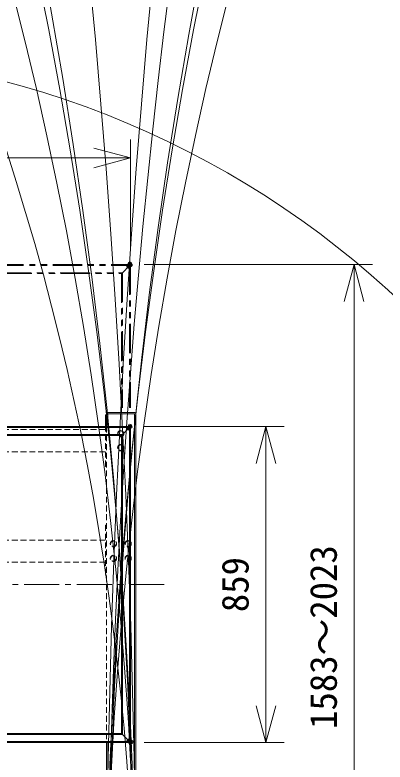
# Model space of a CAD drawing. Units: millimetres, scale not verified. Extents: x -4441 to 4512, y -674 to 8972.
# Drawn here: x -6 to 19.1, y 33.7 to 84.4 of the extents above; entities that cross this region are included whole.
import ezdxf
from ezdxf.enums import TextEntityAlignment as Align

# ---------------------------------------------------------------- set-up
doc = ezdxf.new("R2010")
doc.units = ezdxf.units.MM
doc.header["$LTSCALE"] = 0.125
for name, pattern in [('USER1', [4.7625, 3.175, -1.5875]), ('USER2', [31.75, 15.875, -3.175, 3.175, -3.175, 3.175, -3.175]), ('USER3', [28.575, 19.05, -3.175, 3.175, -3.175])]:
    doc.linetypes.add(name, pattern=pattern)
for name, color, linetype, lineweight in [('0-0_0', 7, 'Continuous', 18), ('0-5_SUNPO', 3, 'Continuous', 18), ('0-6_GAIKEI', 1, 'Continuous', 18)]:
    doc.layers.add(name, color=color, linetype=linetype, lineweight=lineweight)
doc.styles.add('ＭＳ ゴシック', font='')
doc.styles.get('ＭＳ ゴシック').set_extended_font_data('MS Gothic')

# ---------------------------------------------------------------- blocks, each defined once
blk = doc.blocks.new('_Open30')
at = {"layer": '0-0_0'}
blk.add_line((0, 0), (-1, 0), dxfattribs=at)
blk.add_lwpolyline([(-1, 0.26795), (0, 0), (-1, -0.26795)], dxfattribs=at)
blk = doc.blocks.new('D3')
at = {"layer": '0-5_SUNPO'}
for p, q in [((196.2482, 183.9732), (205.7721, 183.9732)), ((204.5221, 181.4732), (204.5221, 165.0082)), ((196.2482, 162.5082), (205.7721, 162.5082))]:
    blk.add_line(p, q, dxfattribs=at)
at = {"layer": '0-5_SUNPO', "xscale": 2.5, "yscale": 2.5}
for p, rotation in [((204.5221, 183.9732), 90), ((204.5221, 162.5082), 270)]:
    blk.add_blockref('_Open30', p, dxfattribs=dict(at, rotation=rotation))
at = {"layer": '0-5_SUNPO', "color": 7, "style": 'ＭＳ ゴシック'}
blk.add_text('859', height=1.833, rotation=90, dxfattribs=at).set_placement((203.8971, 171.3657), align=Align.BOTTOM_LEFT)
blk = doc.blocks.new('D4')
at = {"layer": '0-5_SUNPO'}
for p, q in [((196.2482, 194.9723), (211.7721, 194.9723)), ((210.5221, 192.4723), (210.5221, 146.8982)), ((196.6007, 144.3982), (211.7721, 144.3982))]:
    blk.add_line(p, q, dxfattribs=at)
at = {"layer": '0-5_SUNPO', "xscale": 2.5, "yscale": 2.5}
for p, rotation in [((210.5221, 194.9723), 90), ((210.5221, 144.3982), 270)]:
    blk.add_blockref('_Open30', p, dxfattribs=dict(at, rotation=rotation))
at = {"layer": '0-5_SUNPO', "color": 7, "style": 'ＭＳ ゴシック'}
blk.add_text('1583～2023', height=1.833, rotation=90, dxfattribs=at).set_placement((209.8971, 163.4353), align=Align.BOTTOM_LEFT)
blk = doc.blocks.new('D6')
at = {"layer": '0-5_SUNPO'}
for p, q in [((158.2157, 195.8785), (158.2157, 203.466)), ((195.3157, 195.8785), (195.3157, 203.466)), ((160.7157, 202.216), (192.8157, 202.216))]:
    blk.add_line(p, q, dxfattribs=at)
at = {"layer": '0-5_SUNPO', "xscale": 2.5, "yscale": 2.5, "rotation": 180}
blk.add_blockref('_Open30', (158.2157, 202.216), dxfattribs=at)
at = {"layer": '0-5_SUNPO', "xscale": 2.5, "yscale": 2.5}
blk.add_blockref('_Open30', (195.3157, 202.216), dxfattribs=at)
at = {"layer": '0-5_SUNPO', "color": 7, "style": 'ＭＳ ゴシック'}
blk.add_text('1484', height=1.833, dxfattribs=at).set_placement((174.2657, 202.841), align=Align.BOTTOM_LEFT)

msp = doc.modelspace()

# ---------------------------------------------------------------- linework, layer by layer
at = {"layer": '0-6_GAIKEI', "color": 8, "linetype": 'USER2'}
for p, q in [((-35.2144, 67.4775), (1.7506, 67.4775)), ((-35.2144, 67.4701), (1.7506, 67.4701)), ((-35.2144, 67.4348), (1.7506, 67.4348)), ((-35.2144, 67.4171), (1.7506, 67.4171)), ((1.2624, 66.9268), (1.7506, 67.415)), ((1.7527, 67.4121), (1.7477, 67.4121)), ((1.7506, 67.415), (1.7506, 67.4775)), ((1.763, 67.4651), (1.7506, 67.4651)), ((1.7506, 67.4298), (1.7633, 67.4298)), ((1.7527, 67.4121), (1.7633, 67.4298)), ((1.7704, 67.4227), (1.7527, 67.4121)), ((1.7527, 67.4121), (1.7527, 57.7509)), ((1.7635, 67.4647), (1.763, 67.4651)), ((1.7633, 67.4298), (1.7635, 67.4647)), ((1.7633, 67.4298), (1.7633, 67.4298)), ((1.7703, 67.4703), (1.8109, 67.4297)), ((1.8053, 67.4229), (1.7704, 67.4227)), ((1.7704, 67.4227), (1.7704, 67.4227)), ((1.7704, 67.4227), (1.7704, 57.7509)), ((1.8057, 67.4224), (1.8053, 67.4229)), ((1.8057, 67.4224), (1.8057, 57.7509)), ((1.8181, 67.3837), (1.8131, 67.3837)), ((1.8131, 67.1837), (1.8181, 67.1837)), ((1.8181, 67.3837), (1.8181, 67.1837)), ((-34.7263, 66.9268), (1.2624, 66.9268)), ((-34.7102, 66.9108), (1.2464, 66.9108)), ((-34.6948, 66.8954), (1.231, 66.8954)), ((-34.6863, 66.8868), (1.2224, 66.8868)), ((-34.6659, 66.8664), (1.202, 66.8664)), ((1.202, 66.8664), (1.2021, 66.8665)), ((1.202, 66.8664), (1.202, 57.7509)), ((1.2021, 66.8665), (1.2021, 57.7509)), ((1.2224, 66.8868), (1.231, 66.8954)), ((1.2224, 66.8868), (1.2224, 57.7509)), ((1.231, 66.8954), (1.2464, 66.9108)), ((1.231, 66.8954), (1.231, 57.7509)), ((1.2464, 66.9108), (1.2624, 66.9268)), ((1.2464, 66.9108), (1.2464, 57.7509)), ((1.2624, 66.9268), (1.2624, 57.7509))]:
    msp.add_line(p, q, dxfattribs=at)
at = {"layer": '0-6_GAIKEI', "color": 7}
for p, q in [((0.1831, 57.3384), (0.1831, 57.3634)), ((2.1031, 57.4384), (0.2581, 57.4384)), ((2.1781, 57.3384), (2.1781, 57.3634)), ((0.1231, 56.4784), (0.1231, 57.2784)), ((0.1231, 57.2784), (0.1806, 57.2784)), ((0.1806, 57.3384), (2.1806, 57.3384)), ((0.1806, 57.3384), (0.1806, 56.4784)), ((0.2806, 56.4784), (0.2806, 57.3384)), ((2.1806, 57.3384), (2.1806, 21.9409)), ((-35.2144, 56.4784), (1.7506, 56.4784)), ((1.7506, 56.4711), (1.7506, 56.4784)), ((1.7703, 56.4712), (1.8109, 56.4306)), ((1.8181, 56.3847), (1.8131, 56.3847)), ((1.8181, 56.3847), (1.8181, 56.1847)), ((1.8131, 56.1847), (1.8181, 56.1847)), ((1.2021, 35.6244), (1.202, 35.6245)), ((1.7506, 35.0134), (1.7506, 35.0207)), ((1.765, 35.0184), (1.7506, 35.0184)), ((1.765, 35.0184), (1.765, 35.0184)), ((1.8109, 35.0612), (1.7703, 35.0206)), ((1.8181, 35.3072), (1.8131, 35.3072)), ((1.8131, 35.1072), (1.8181, 35.1072)), ((1.8131, 35.0665), (1.8131, 35.0665)), ((1.8181, 35.3072), (1.8181, 35.1072)), ((1.7506, 35.0134), (-35.2144, 35.0134)), ((0.1806, 35.0134), (0.1806, 21.9409))]:
    msp.add_line(p, q, dxfattribs=at)
at = {"layer": '0-6_GAIKEI'}
for p, q in [((2.0806, 57.3384), (2.0806, 21.9409)), ((-35.2144, 56.4711), (1.7506, 56.4711)), ((-35.2144, 56.4357), (1.7506, 56.4357)), ((-35.2144, 56.4181), (1.7506, 56.4181)), ((1.7527, 56.4131), (1.7477, 56.4131)), ((1.7506, 56.4159), (1.7506, 56.4711)), ((1.763, 56.4661), (1.7506, 56.4661)), ((1.7506, 56.4307), (1.7633, 56.4307)), ((1.7527, 56.4131), (1.7633, 56.4307)), ((1.7704, 56.4237), (1.7527, 56.4131)), ((1.7527, 56.4131), (1.7527, 35.0788)), ((1.7635, 56.4656), (1.763, 56.4661)), ((1.7633, 56.4307), (1.7635, 56.4656)), ((1.7633, 56.4307), (1.7633, 56.4307)), ((1.8053, 56.4238), (1.7704, 56.4236)), ((1.7704, 56.4236), (1.7704, 56.4237)), ((1.7704, 56.4236), (1.7704, 35.0682)), ((1.8057, 56.4234), (1.8053, 56.4238)), ((1.8057, 56.4234), (1.8057, 35.0685)), ((-34.7263, 55.9278), (1.2624, 55.9278)), ((-34.7102, 55.9117), (1.2464, 55.9117)), ((-34.6948, 55.8963), (1.231, 55.8963)), ((-34.6863, 55.8878), (1.2224, 55.8878)), ((-34.6659, 55.8673), (1.202, 55.8673)), ((1.202, 55.8673), (1.2021, 55.8675)), ((1.202, 55.8673), (1.202, 35.6245)), ((1.2021, 55.8675), (1.2021, 35.6244)), ((1.2224, 55.8878), (1.2224, 35.6041)), ((1.231, 55.8963), (1.231, 35.5955)), ((1.2464, 55.9117), (1.2464, 35.5801)), ((1.2624, 55.9278), (1.2624, 35.564)), ((1.2624, 35.564), (-34.7263, 35.564)), ((1.2464, 35.5801), (-34.7102, 35.5801)), ((1.231, 35.5955), (-34.6948, 35.5955)), ((1.2224, 35.6041), (-34.6863, 35.6041)), ((1.2021, 35.6244), (-34.666, 35.6244)), ((1.202, 35.6245), (-34.6659, 35.6245)), ((1.7506, 35.0759), (1.2021, 35.6244)), ((1.7506, 35.0738), (-35.2144, 35.0738)), ((1.7506, 35.0561), (-35.2144, 35.0561)), ((1.7506, 35.0207), (-35.2144, 35.0207)), ((1.7477, 35.0788), (1.7527, 35.0788)), ((1.7506, 35.0207), (1.7506, 35.0759)), ((1.7633, 35.0611), (1.7506, 35.0611)), ((1.7506, 35.0257), (1.763, 35.0257)), ((1.7527, 35.0788), (1.7704, 35.0682)), ((1.7633, 35.0611), (1.7527, 35.0788)), ((1.763, 35.0257), (1.7635, 35.0262)), ((1.7633, 35.0611), (1.7633, 35.0611)), ((1.7635, 35.0262), (1.7633, 35.0611)), ((1.7704, 35.0682), (1.7704, 35.0682)), ((1.7704, 35.0682), (1.8053, 35.068)), ((1.8053, 35.068), (1.8057, 35.0685)), ((0.2806, 35.0134), (0.2806, 21.9409))]:
    msp.add_line(p, q, dxfattribs=at)
at = {"layer": '0-6_GAIKEI', "color": 8, "linetype": 'USER1'}
for p, q in [((0.1806, 56.4707), (0.1806, 34.5882)), ((0.0981, 56.2707), (-33.5619, 56.2707)), ((0.0981, 54.7707), (-6.9319, 54.7707)), ((0.1231, 53.9207), (0.1806, 53.9207)), ((0.1231, 46.4207), (0.1231, 49.7707)), ((0.1231, 49.7707), (0.1806, 49.7707)), ((0.1806, 49.6207), (0.1231, 49.6207)), ((0.0981, 48.7707), (-6.9319, 48.7707)), ((0.0981, 47.2707), (-6.8199, 47.2707))]:
    msp.add_line(p, q, dxfattribs=at)
at = {"layer": '0-6_GAIKEI', "color": 9, "linetype": 'USER3'}
msp.add_line((-37.5625, 45.7459), (4.4843, 45.7459), dxfattribs=at)
at = {"layer": '0-6_GAIKEI', "color": 8, "linetype": 'USER2'}
for points in [[(1.7506, 67.4725), (1.765, 67.4725), (1.765, 67.4725)], [(1.8131, 67.4244), (1.8131, 67.4244), (1.8131, 57.7509)], [(-34.666, 66.8665), (1.2021, 66.8665), (1.2224, 66.8868)]]:
    msp.add_lwpolyline(points, dxfattribs=at)
at = {"layer": '0-6_GAIKEI'}
msp.add_lwpolyline([(-34.666, 55.8675), (1.2021, 55.8675), (1.7506, 56.4159)], dxfattribs=at)
at = {"layer": '0-6_GAIKEI', "color": 8, "linetype": 'USER1'}
msp.add_lwpolyline([(0.1806, 53.7707), (0.1231, 53.7707), (0.1231, 56.4707)], dxfattribs=at)
at = {"layer": '0-6_GAIKEI', "color": 7}
for points in [[(1.7506, 56.4734), (1.765, 56.4734), (1.765, 56.4734)], [(1.8131, 56.4253), (1.8131, 56.4253), (1.8131, 35.0665)]]:
    msp.add_lwpolyline(points, dxfattribs=at)
for centre, radius in [((35.3886, 4495.3383), 4476.6484), ((38.6486, 675.7958), 657.106)]:
    msp.add_circle(centre, radius, dxfattribs=at)
at = {"layer": '0-6_GAIKEI'}
for centre, radius in [((-692.5255, 20.5242), 694.7083), ((659.0468, 20.5242), 694.6934), ((694.8718, 20.5242), 694.6934), ((489.4014, 19.7107), 524.9482), ((525.2264, 19.7107), 524.9482), ((-358.9825, 20.6538), 361.0653), ((317.2743, 20.6637), 352.821), ((353.0993, 20.6637), 352.821), ((-329.1918, 20.7071), 331.3746), ((295.7259, 20.7072), 331.3725), ((331.5509, 20.7072), 331.3725), ((-261.9713, 19.7697), 264.1541), ((228.6079, 19.7697), 264.2546), ((264.4329, 19.7697), 264.2546), ((-176.6802, 19.9738), 178.763), ((-22.6384, 19.5916), 62.3832), ((1.6997, 56.36), 0.1235), ((1.715, 56.3796), 0.0987), ((1.7192, 56.3753), 0.0988), ((1.7811, 56.5361), 0.1154), ((1.7775, 56.5308), 0.1113), ((1.7898, 56.4979), 0.0762), ((1.7926, 56.4888), 0.0667), ((1.7515, 56.4091), 0.0246), ((1.7471, 56.4784), 0.0186), ((1.7554, 56.4157), 0.017), ((1.7561, 56.4162), 0.0161), ((1.7563, 56.4169), 0.0155), ((1.7559, 56.4756), 0.00928), ((1.7591, 56.4181), 0.0125), ((1.7839, 56.4512), 0.0256), ((1.7622, 56.4281), 0.00285), ((1.7783, 56.4564), 0.018), ((1.8487, 56.4471), 0.0878), ((1.8458, 56.4481), 0.0847), ((1.7739, 56.4612), 0.0115), ((1.7635, 56.4309), 0.00025), ((1.7904, 56.464), 0.027), ((1.7717, 56.4644), 0.00762), ((1.791, 56.4439), 0.0253), ((1.7698, 56.4685), 0.00304), ((1.7692, 56.4696), 0.00196), ((1.7695, 56.4695), 0.00198), ((1.7694, 56.4702), 0.00133), ((1.7704, 56.4237), 0.00008), ((1.8035, 56.4512), 0.0276), ((1.7978, 56.4369), 0.0156), ((1.8029, 56.4327), 0.00889), ((1.805, 56.4315), 0.00654), ((1.8086, 56.43), 0.00261), ((1.815, 56.4173), 0.00828), ((1.8093, 56.4295), 0.00195), ((1.8098, 56.4297), 0.00135), ((1.6997, 35.1317), 0.1235), ((1.715, 35.1123), 0.0988), ((1.7193, 35.1165), 0.0987), ((1.7868, 34.9828), 0.0878), ((1.7878, 34.9857), 0.0847), ((1.7502, 35.0792), 0.023), ((1.7531, 35.0805), 0.0219), ((1.7555, 35.0759), 0.0168), ((1.7563, 35.0753), 0.0158), ((1.7568, 35.074), 0.0145), ((1.7569, 35.0165), 0.00828), ((1.7836, 35.0404), 0.0253), ((1.8705, 35.054), 0.1113), ((1.8757, 35.0504), 0.1154), ((1.7766, 35.0337), 0.0156), ((1.8375, 35.0417), 0.0762), ((1.8285, 35.0389), 0.0667), ((1.7665, 35.0698), 0.00416), ((1.7909, 35.028), 0.0276), ((1.7723, 35.0285), 0.00889), ((1.7712, 35.0265), 0.00654), ((1.7908, 35.0476), 0.0256), ((1.7696, 35.0229), 0.00261), ((1.7692, 35.0222), 0.00195), ((1.7694, 35.0217), 0.00135), ((1.7706, 35.068), 0.00031), ((1.8036, 35.0411), 0.027), ((1.796, 35.0532), 0.018), ((1.8008, 35.0576), 0.0115), ((1.804, 35.0598), 0.00762), ((1.818, 35.0844), 0.0186), ((1.8082, 35.0617), 0.00304), ((1.8153, 35.0755), 0.00928), ((1.8092, 35.0623), 0.00196), ((1.8092, 35.062), 0.00198), ((1.8098, 35.0621), 0.00133)]:
    msp.add_circle(centre, radius, dxfattribs=at)
at = {"layer": '0-6_GAIKEI', "color": 8, "linetype": 'USER2'}
for centre, radius in [((1.7766, 67.5325), 0.1141), ((1.7829, 67.5267), 0.1068), ((1.79, 67.496), 0.0753), ((1.7926, 67.4877), 0.0665), ((1.8497, 67.4459), 0.0888), ((1.8464, 67.447), 0.0853), ((1.8253, 67.4521), 0.0623), ((1.6997, 67.3591), 0.1235), ((1.7151, 67.3788), 0.0986), ((1.7192, 67.3744), 0.0988), ((1.7514, 67.4081), 0.0247), ((1.7478, 67.4772), 0.0178), ((1.7554, 67.4148), 0.0169), ((1.7563, 67.4159), 0.0155), ((1.7587, 67.4169), 0.0131), ((1.7559, 67.4747), 0.0093), ((1.7833, 67.4507), 0.0249), ((1.7622, 67.4271), 0.00285), ((1.7772, 67.4566), 0.0164), ((1.7737, 67.4605), 0.0112), ((1.7635, 67.43), 0.00025), ((1.7898, 67.4632), 0.0265), ((1.7717, 67.4634), 0.00762), ((1.7913, 67.4427), 0.0249), ((1.7698, 67.4676), 0.00304), ((1.7692, 67.4686), 0.00196), ((1.7695, 67.4686), 0.00198), ((1.7694, 67.4693), 0.00133), ((1.7704, 67.4228), 0.00009), ((1.8037, 67.4498), 0.027), ((1.7977, 67.436), 0.0156), ((1.8029, 67.4317), 0.00889), ((1.805, 67.4306), 0.00654), ((1.8086, 67.429), 0.00261), ((1.8149, 67.4165), 0.00809), ((1.8093, 67.4286), 0.00195), ((1.8098, 67.4288), 0.00135)]:
    msp.add_circle(centre, radius, dxfattribs=at)
at = {"layer": '0-6_GAIKEI', "color": 8, "linetype": 'USER1'}
for centre, radius in [((1.1556, 55.9957), 0.2125), ((1.1556, 55.9957), 0.1875), ((1.1556, 55.0457), 0.2125), ((1.1556, 55.0457), 0.1875), ((0.6556, 48.5207), 0.2125), ((1.6556, 48.5207), 0.2125), ((0.6556, 48.5207), 0.1875), ((1.6556, 48.5207), 0.1875), ((0.6556, 47.5207), 0.2125), ((0.6556, 47.5207), 0.1875), ((1.6556, 47.5207), 0.2125), ((1.6556, 47.5207), 0.1875)]:
    msp.add_circle(centre, radius, dxfattribs=at)
at = {"layer": '0-6_GAIKEI', "color": 8, "linetype": 'USER2'}
for centre, start, end in [((1.765, 67.465), 45, 90), ((1.8056, 67.4244), 0, 45)]:
    msp.add_arc(centre, 0.0075, start, end, dxfattribs=at)
at = {"layer": '0-6_GAIKEI', "color": 7}
for centre, radius, start, end in [((0.2581, 57.3634), 0.075, 90, 180), ((2.1031, 57.3634), 0.075, 0, 90), ((1.765, 56.4659), 0.0075, 45, 90), ((1.765, 35.0259), 0.0075, 270, 315), ((1.8056, 35.0665), 0.0075, 315, 0)]:
    msp.add_arc(centre, radius, start, end, dxfattribs=at)
at = {"layer": '0-6_GAIKEI'}
msp.add_arc((1.8056, 56.4253), 0.0075, 0, 45, dxfattribs=at)
at = {"layer": '0-6_GAIKEI', "color": 8, "linetype": 'USER2'}
for centre, major_axis, ratio, start_param, end_param in [((1.7635, 67.4523), (0.0124, 0.0124), 0.57735, 0, 1.0471976), ((1.765, 67.465), (0.0053, 0.0053), 0.999896, 0, 0.7854502), ((1.7929, 67.4229), (0.0124, 0.0124), 0.57735, 5.2359878, 6.2831853), ((1.8056, 67.4244), (-0.0053, -0.0053), 0.999896, 2.3561424, 3.1415927)]:
    msp.add_ellipse(centre, major_axis=major_axis, ratio=ratio, start_param=start_param, end_param=end_param, dxfattribs=at)
at = {"layer": '0-6_GAIKEI'}
for centre, major_axis, start_param, end_param in [((1.7635, 56.4533), (0.0124, 0.0124), 0, 1.0471976), ((1.7929, 56.4238), (0.0124, 0.0124), 5.2359878, 6.2831853), ((1.7635, 35.0386), (0.0124, -0.0124), 5.2359878, 6.2831853), ((1.7929, 35.068), (0.0124, -0.0124), 0, 1.0471976)]:
    msp.add_ellipse(centre, major_axis=major_axis, ratio=0.57735, start_param=start_param, end_param=end_param, dxfattribs=at)
at = {"layer": '0-6_GAIKEI', "color": 7}
for centre, major_axis, start_param, end_param in [((1.765, 56.4659), (0.0053, 0.0053), 0, 0.7854502), ((1.8056, 56.4253), (-0.0053, -0.0053), 2.3561424, 3.1415927), ((1.765, 35.0259), (-0.0053, 0.0053), 2.3561424, 3.1415927), ((1.8056, 35.0665), (0.0053, -0.0053), 6.2831853, 7.0686355)]:
    msp.add_ellipse(centre, major_axis=major_axis, ratio=0.999896, start_param=start_param, end_param=end_param, dxfattribs=at)

# ---------------------------------------------------------------- block references
at = {"layer": '0-5_SUNPO'}
for name in ['D6', 'D4', 'D3']:
    msp.add_blockref(name, (-193.4976, -127.4948), dxfattribs=at)

doc.saveas('drawing.dxf')
